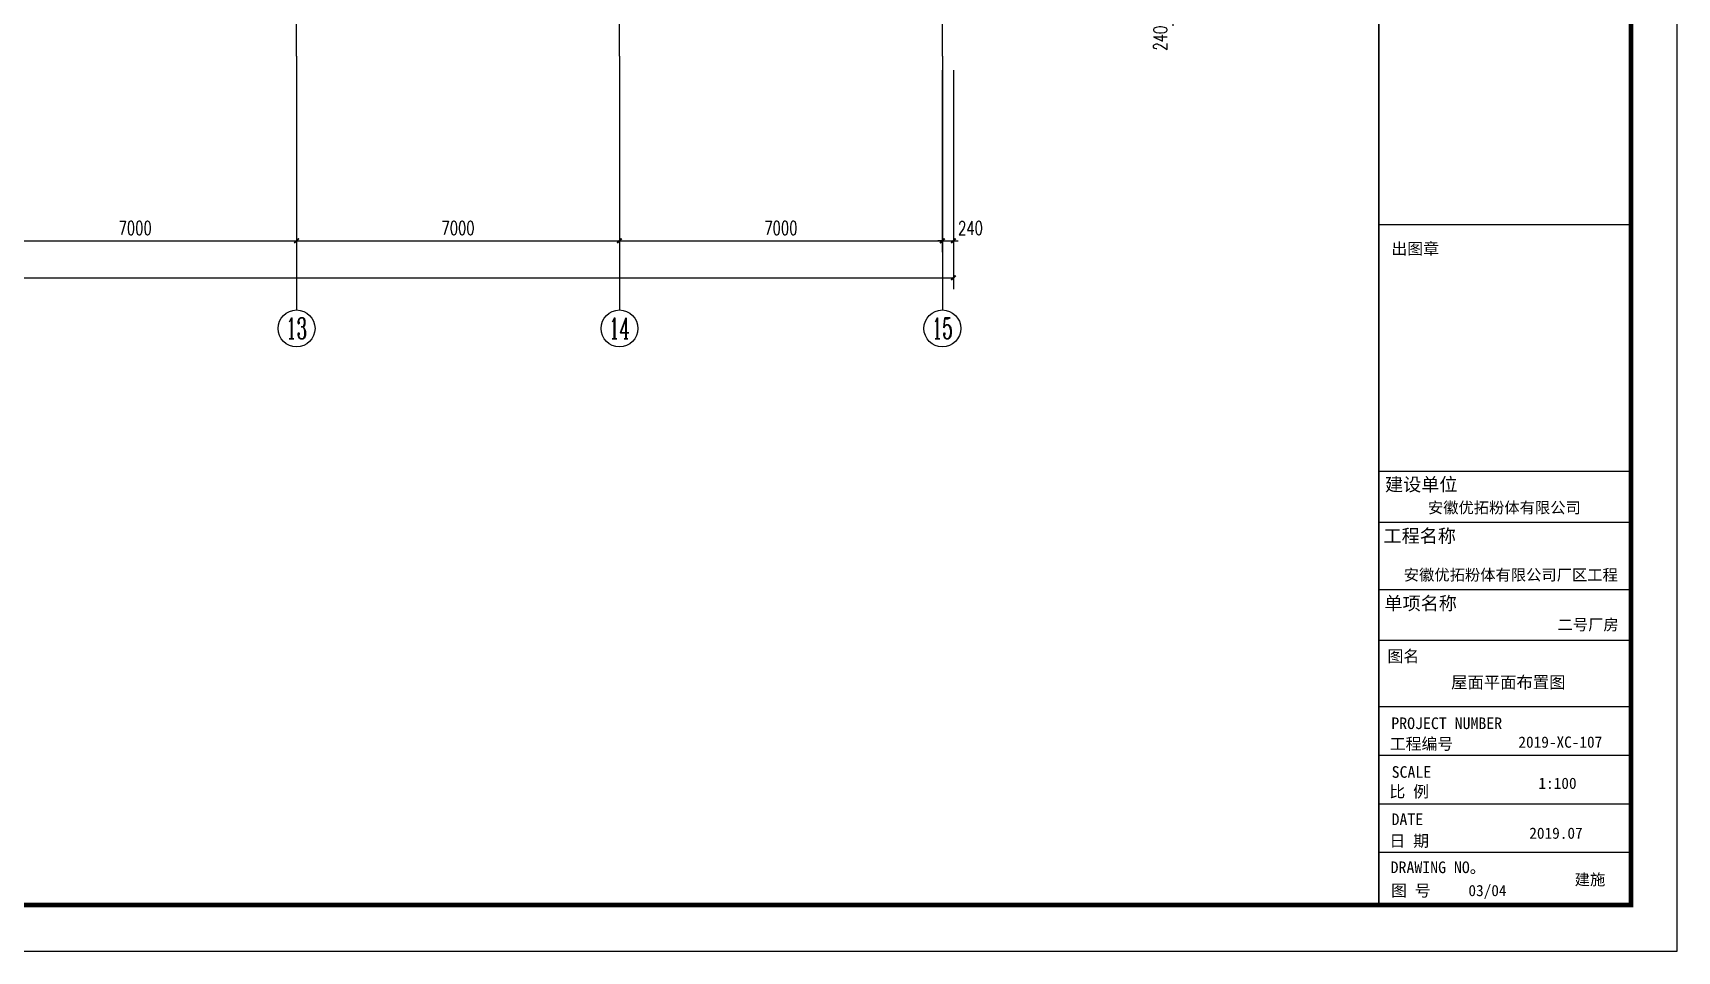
# Model space of a CAD drawing. Extents: x -17471 to 313636, y -71590 to 757901.
# Drawn here: x 90453 to 126100, y 143180 to 163076 of the extents above; entities that cross this region are included whole.
import ezdxf
from ezdxf.enums import TextEntityAlignment as Align

# ---------------------------------------------------------------- set-up
doc = ezdxf.new("R2010")
doc.units = 0
doc.header["$LTSCALE"] = 1000
doc.header["$MEASUREMENT"] = 0
for name, color, linetype in [('AXIS', 3, 'Continuous'), ('AXIS_TEXT', 7, 'Continuous'), ('DOTE', 1, 'Continuous'), ('PUB_TAB', 7, 'Continuous'), ('PUB_TEXT', 7, 'Continuous'), ('PUB_TITLE', 4, 'Continuous'), ('图框', 7, 'Continuous'), ('玻璃', 155, 'Continuous')]:
    doc.layers.add(name, color=color, linetype=linetype)
doc.styles.add('_TCH_AXIS', font='COMPLEX', dxfattribs={"bigfont": 'GBCBIG'})
doc.styles.add('_TCH_DIM_T3', font='SIMPLEX', dxfattribs={"width": 0.705882, "bigfont": 'GBCBIG'})
doc.styles.add('COMPLEX', font='COMPLEX')
doc.styles.add('宋体', font='')
doc.styles.get('宋体').set_extended_font_data('SimSun')
doc.dimstyles.new('_TCH_ARCH&&100', dxfattribs={"dimtxt": 297.5, "dimasz": 100, "dimexe": 250, "dimexo": 300, "dimgap": 126.25, "dimtad": 1, "dimdec": 0, "dimzin": 0, "dimdsep": 46, "dimtxsty": '_TCH_DIM_T3', "dimblk": 'ARCHTICK', "dimcen": 0.09, "dimclrt": 7, "dimazin": 2, "dimtfac": 1, "dimtdec": 0, "dimtix": 1, "dimtmove": 2, "dimatfit": 3, "dimfxl": 0, "dimtolj": 1, "dimtzin": 0, "dimarcsym": 0})

# ---------------------------------------------------------------- blocks, each defined once
blk = doc.blocks.new('建筑图签A1')
at = {"layer": '图框', "color": 4}
for p, q in [((119632, 58400), (119632, 1000)), ((119632, 58400), (119632, 1000)), ((119632, 1000), (119632, 58400)), ((125100, 58400), (125100, 1000)), ((119632, 10396), (125079, 10396)), ((119632, 9293), (125081, 9293)), ((119632, 7832), (125100, 7832)), ((119632, 6736), (125100, 6736)), ((119632, 5297), (125100, 5297)), ((119632, 4243), (125100, 4243)), ((119632, 3191), (125100, 3191)), ((119632, 2147), (125100, 2147)), ((125100, 1000), (119632, 1000))]:
    blk.add_line(p, q, dxfattribs=at)
at = {"layer": '图框', "color": 0}
for p, q in [((119632, 15746), (125100, 15746)), ((119632, 10396), (125079, 10396)), ((119632, 10396), (125079, 10396)), ((119632, 5297), (125100, 5297)), ((119632, 5297), (125100, 5297))]:
    blk.add_line(p, q, dxfattribs=at)
at = {"layer": '玻璃'}
blk.add_line((119632, 42221, -1253), (119632, 1880, -4167), dxfattribs=at)
at = {"layer": 'PUB_TAB', "lineweight": -3, "style": '宋体', "width": 1.000001}
for s, height, p in [('安徽优拓粉体有限公司', 243, (120697, 9487)), ('安徽优拓粉体有限公司厂区工程', 243.02, (120174, 8031)), ('二号厂房', 243, (123508, 6952)), ('2019-XC-107', 243.02, (122659, 4407)), ('2019.07', 243, (122895, 2434)), ('建施', 243, (123880, 1429))]:
    blk.add_text(s, height=height, dxfattribs=at).set_placement(p)
at = {"layer": 'PUB_TAB', "lineweight": -3, "style": '宋体'}
blk.add_text('1:100', height=243, dxfattribs=at).set_placement((123094, 3515, -2050))
at = {"layer": '图框', "color": 4, "style": '宋体', "width": 1.000001}
for s, height, p in [('出图章', 252.2, (119906, 15094)), ('建设单位', 287.8, (119767, 9968)), ('工程名称', 287.8, (119735, 8853)), ('单项名称', 287.8, (119755, 7392)), ('图名', 252.2, (119821, 6265)), ('工程编号', 252.2, (119870, 4365)), ('SCALE', 252.2, (119911, 3755)), ('比 例', 252.2, (119862, 3331)), ('DATE', 252.2, (119909, 2730)), ('日 期', 252.2, (119862, 2263)), ('DRAWING NO。', 252.24, (119889, 1690)), ('图 号', 252.2, (119898, 1186))]:
    blk.add_text(s, height=height, dxfattribs=at).set_placement(p)
at = {"layer": '图框', "color": 0, "style": '宋体', "width": 1.000001}
blk.add_text('PROJECT NUMBER', height=252.24, dxfattribs=at).set_placement((119904, 4811))
blk = doc.blocks.new('_ArchTick')
at = {"color": 0, "linetype": 'ByBlock', "const_width": 0.4}
blk.add_lwpolyline([(-0.5, -0.5), (0.5, 0.5)], dxfattribs=at)
blk = doc.blocks.new('*D1998')
at = {"layer": 'AXIS', "color": 0, "lineweight": -2, "transparency": 16777216}
for p, q in [((115170, 163572), (115170, 163672)), ((111470, 163572), (115420, 163572)), ((111470, 163332), (115420, 163332)), ((115170, 163332), (115170, 163572)), ((115170, 163332), (115170, 163232))]:
    blk.add_line(p, q, dxfattribs=at)
at = {"layer": 'Defpoints', "color": 0, "transparency": 16777216}
for p in [(111170, 163572), (111170, 163332), (115170, 163572)]:
    blk.add_point(p, dxfattribs=at)
at = {"layer": 'AXIS', "color": 0, "lineweight": -2, "transparency": 16777216, "xscale": 100, "yscale": 100, "zscale": 100}
for p, rotation in [((115170, 163572), 270), ((115170, 163332), 90)]:
    blk.add_blockref('_ArchTick', p, dxfattribs=dict(at, rotation=rotation))
at = {"layer": 'AXIS', "color": 7, "transparency": 16777216, "insert": (114895, 162962), "char_height": 297.5, "attachment_point": 5, "rotation": 90, "style": '_TCH_DIM_T3'}
blk.add_mtext('\\A1;240', dxfattribs=at)
blk = doc.blocks.new('*D2041')
at = {"layer": 'AXIS', "color": 0, "lineweight": -2, "transparency": 16777216}
for p, q in [((89170, 162272), (89170, 158322)), ((96170, 162272), (96170, 158322)), ((89170, 158572), (96170, 158572))]:
    blk.add_line(p, q, dxfattribs=at)
at = {"layer": 'Defpoints', "color": 0, "transparency": 16777216}
for p in [(89170, 162572), (96170, 162572), (96170, 158572)]:
    blk.add_point(p, dxfattribs=at)
at = {"layer": 'AXIS', "color": 0, "lineweight": -2, "transparency": 16777216, "xscale": 100, "yscale": 100, "zscale": 100, "rotation": 180}
blk.add_blockref('_ArchTick', (89170, 158572), dxfattribs=at)
at = {"layer": 'AXIS', "color": 0, "lineweight": -2, "transparency": 16777216, "xscale": 100, "yscale": 100, "zscale": 100}
blk.add_blockref('_ArchTick', (96170, 158572), dxfattribs=at)
at = {"layer": 'AXIS', "color": 7, "transparency": 16777216, "insert": (92670, 158847), "char_height": 297.5, "attachment_point": 5, "style": '_TCH_DIM_T3'}
blk.add_mtext('\\A1;7000', dxfattribs=at)
blk = doc.blocks.new('*D2042')
at = {"layer": 'AXIS', "color": 0, "lineweight": -2, "transparency": 16777216}
for p, q in [((96170, 162272), (96170, 158322)), ((103170, 162272), (103170, 158322)), ((96170, 158572), (103170, 158572))]:
    blk.add_line(p, q, dxfattribs=at)
at = {"layer": 'Defpoints', "color": 0, "transparency": 16777216}
for p in [(96170, 162572), (103170, 162572), (103170, 158572)]:
    blk.add_point(p, dxfattribs=at)
at = {"layer": 'AXIS', "color": 0, "lineweight": -2, "transparency": 16777216, "xscale": 100, "yscale": 100, "zscale": 100, "rotation": 180}
blk.add_blockref('_ArchTick', (96170, 158572), dxfattribs=at)
at = {"layer": 'AXIS', "color": 0, "lineweight": -2, "transparency": 16777216, "xscale": 100, "yscale": 100, "zscale": 100}
blk.add_blockref('_ArchTick', (103170, 158572), dxfattribs=at)
at = {"layer": 'AXIS', "color": 7, "transparency": 16777216, "insert": (99670, 158847), "char_height": 297.5, "attachment_point": 5, "style": '_TCH_DIM_T3'}
blk.add_mtext('\\A1;7000', dxfattribs=at)
blk = doc.blocks.new('*D2043')
at = {"layer": 'AXIS', "color": 0, "lineweight": -2, "transparency": 16777216}
for p, q in [((103170, 162272), (103170, 158322)), ((110170, 162272), (110170, 158322)), ((103170, 158572), (110170, 158572))]:
    blk.add_line(p, q, dxfattribs=at)
at = {"layer": 'Defpoints', "color": 0, "transparency": 16777216}
for p in [(103170, 162572), (110170, 162572), (110170, 158572)]:
    blk.add_point(p, dxfattribs=at)
at = {"layer": 'AXIS', "color": 0, "lineweight": -2, "transparency": 16777216, "xscale": 100, "yscale": 100, "zscale": 100, "rotation": 180}
blk.add_blockref('_ArchTick', (103170, 158572), dxfattribs=at)
at = {"layer": 'AXIS', "color": 0, "lineweight": -2, "transparency": 16777216, "xscale": 100, "yscale": 100, "zscale": 100}
blk.add_blockref('_ArchTick', (110170, 158572), dxfattribs=at)
at = {"layer": 'AXIS', "color": 7, "transparency": 16777216, "insert": (106670, 158847), "char_height": 297.5, "attachment_point": 5, "style": '_TCH_DIM_T3'}
blk.add_mtext('\\A1;7000', dxfattribs=at)
blk = doc.blocks.new('*D2044')
at = {"layer": 'AXIS', "color": 0, "lineweight": -2, "transparency": 16777216}
for p, q in [((110170, 162272), (110170, 158322)), ((110410, 162272), (110410, 158322)), ((110170, 158572), (110070, 158572)), ((110170, 158572), (110410, 158572)), ((110410, 158572), (110510, 158572))]:
    blk.add_line(p, q, dxfattribs=at)
at = {"layer": 'Defpoints', "color": 0, "transparency": 16777216}
for p in [(110170, 162572), (110410, 162572), (110410, 158572)]:
    blk.add_point(p, dxfattribs=at)
at = {"layer": 'AXIS', "color": 0, "lineweight": -2, "transparency": 16777216, "xscale": 100, "yscale": 100, "zscale": 100}
blk.add_blockref('_ArchTick', (110170, 158572), dxfattribs=at)
at = {"layer": 'AXIS', "color": 0, "lineweight": -2, "transparency": 16777216, "xscale": 100, "yscale": 100, "zscale": 100, "rotation": 180}
blk.add_blockref('_ArchTick', (110410, 158572), dxfattribs=at)
at = {"layer": 'AXIS', "color": 7, "transparency": 16777216, "insert": (110780, 158847), "char_height": 297.5, "attachment_point": 5, "style": '_TCH_DIM_T3'}
blk.add_mtext('\\A1;240', dxfattribs=at)
blk = doc.blocks.new('*D2045')
at = {"layer": 'AXIS', "color": 0, "lineweight": -2, "transparency": 16777216}
for p, q in [((11930, 162272), (11930, 157522)), ((110410, 162272), (110410, 157522)), ((11930, 157772), (110410, 157772))]:
    blk.add_line(p, q, dxfattribs=at)
at = {"layer": 'Defpoints', "color": 0, "transparency": 16777216}
for p in [(11930, 162572), (110410, 162572), (110410, 157772)]:
    blk.add_point(p, dxfattribs=at)
at = {"layer": 'AXIS', "color": 0, "lineweight": -2, "transparency": 16777216, "xscale": 100, "yscale": 100, "zscale": 100, "rotation": 180}
blk.add_blockref('_ArchTick', (11930, 157772), dxfattribs=at)
at = {"layer": 'AXIS', "color": 0, "lineweight": -2, "transparency": 16777216, "xscale": 100, "yscale": 100, "zscale": 100}
blk.add_blockref('_ArchTick', (110410, 157772), dxfattribs=at)
at = {"layer": 'AXIS', "color": 7, "transparency": 16777216, "insert": (61170, 158047), "char_height": 297.5, "attachment_point": 5, "style": '_TCH_DIM_T3'}
blk.add_mtext('\\A1;98480', dxfattribs=at)
blk = doc.blocks.new('_AXISO')
blk.add_circle((0, 0), 0.5)
at = {"layer": 'AXIS_TEXT', "style": 'COMPLEX', "width": 1.041667}
blk.add_attdef('A', text='', height=0.56, dxfattribs=at).set_placement((-0.25, -0.28), (0.25, -0.28), align=Align.FIT)

msp = doc.modelspace()

# ---------------------------------------------------------------- linework, layer by layer
at = {"layer": 'AXIS'}
for p, q in [((96170.2, 162572.3), (96170.2, 157072.3)), ((103170.2, 162572.3), (103170.2, 157072.3)), ((110170.2, 162572.3), (110170.2, 157072.3))]:
    msp.add_line(p, q, dxfattribs=at)
at = {"layer": 'DOTE'}
for p, q in [((110170.2, 162572.3), (110170.2, 189092.3)), ((96170.2, 162572.3), (96170.2, 163972.3)), ((103170.2, 162572.3), (103170.2, 163972.3))]:
    msp.add_line(p, q, dxfattribs=at)
at = {"layer": 'PUB_TITLE'}
msp.add_lwpolyline([(0, 143180.2), (126100, 143180.2), (126100, 202580.2), (0, 202580.2)], close=True, dxfattribs=at)
at = {"layer": 'PUB_TITLE', "const_width": 100}
msp.add_lwpolyline([(2500, 144180.2), (125100, 144180.2), (125100, 201580.2), (2500, 201580.2)], close=True, dxfattribs=at)

# ---------------------------------------------------------------- block references
msp.add_blockref('建筑图签A1', (0, 143180.2))
at = {"layer": 'AXIS'}
ref = msp.add_blockref('_AXISO', (96170.2, 156672.3), dxfattribs=dict(at, xscale=800, yscale=800, zscale=800))
ref.add_attrib('A', '13', dxfattribs={"layer": 'AXIS_TEXT', "height": 452.55, "style": '_TCH_AXIS', "width": 0.724138}).set_placement((95943.9, 156446.1), (96396.5, 156446.1), align=Align.FIT)
ref = msp.add_blockref('_AXISO', (103170.2, 156672.3), dxfattribs=dict(at, xscale=800, yscale=800, zscale=800))
ref.add_attrib('A', '14', dxfattribs={"layer": 'AXIS_TEXT', "height": 452.55, "style": '_TCH_AXIS', "width": 0.677419}).set_placement((102943.9, 156446.1), (103396.5, 156446.1), align=Align.FIT)
ref = msp.add_blockref('_AXISO', (110170.2, 156672.3), dxfattribs=dict(at, xscale=800, yscale=800, zscale=800))
ref.add_attrib('A', '15', dxfattribs={"layer": 'AXIS_TEXT', "height": 452.55, "style": '_TCH_AXIS', "width": 0.724138}).set_placement((109943.9, 156446.1), (110396.5, 156446.1), align=Align.FIT)

# ---------------------------------------------------------------- texts
at = {"layer": 'PUB_TAB', "lineweight": -3, "style": '宋体'}
msp.add_text('  03/04', height=243.02, dxfattribs=at).set_placement((121244.8, 144370.8, -2050))
at = {"layer": 'PUB_TEXT', "color": 6, "style": '宋体'}
msp.add_text('屋面平面布置图', height=259.68, dxfattribs=at).set_placement((121201, 148875.2, -2050))

# ---------------------------------------------------------------- dimensions: what is measured, and where the dimension line sits
at = {"layer": 'AXIS'}
for base, p1, p2, angle, picture, middle in [((115170.2, 163572.3), (111170.2, 163332.3), (111170.2, 163572.3), 90, '*D1998', (114895.2, 162962.3)), ((110410.2, 158572.3), (110170.2, 162572.3), (110410.2, 162572.3), 0, '*D2044', (110780.2, 158847.3))]:
    dim = msp.add_linear_dim(base=base, p1=p1, p2=p2, angle=angle, dimstyle='_TCH_ARCH&&100', dxfattribs=at)
    dim.commit()
    dim.dimension.update_dxf_attribs({"geometry": picture, "text_midpoint": middle, "dimtype": 129})
for p1, p2, distance, picture, middle in [((11930.2, 162572.3), (110410.2, 162572.3), -4800, '*D2045', (61170.2, 158047.3)), ((89170.2, 162572.3), (96170.2, 162572.3), -4000, '*D2041', (92670.2, 158847.3)), ((96170.2, 162572.3), (103170.2, 162572.3), -4000, '*D2042', (99670.2, 158847.3)), ((103170.2, 162572.3), (110170.2, 162572.3), -4000, '*D2043', (106670.2, 158847.3))]:
    dim = msp.add_aligned_dim(p1=p1, p2=p2, distance=distance, dimstyle='_TCH_ARCH&&100', dxfattribs=at)
    dim.commit()
    dim.dimension.update_dxf_attribs({"geometry": picture, "text_midpoint": middle})

doc.saveas('drawing.dxf')
